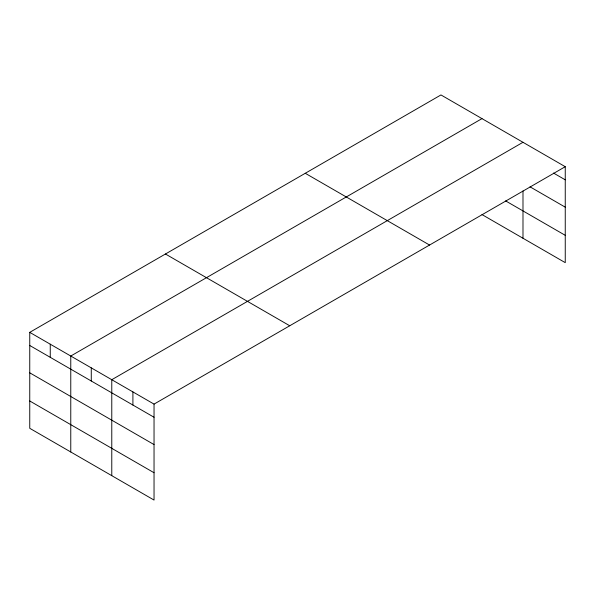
<?xml version="1.0" encoding="UTF-8"?>
<svg xmlns="http://www.w3.org/2000/svg" width="595" height="595" viewBox="0 0 595 595"><rect width="100%" height="100%" fill="white"/><g stroke="black" fill="none" stroke-linecap="round" stroke-linejoin="round"><path stroke-width="0.89" d="M29.75 332.352L154.038 404.109L154.038 500.06L29.75 428.303L29.75 332.352L440.962 94.94L565.25 166.697L565.25 262.648L481.98 214.572M481.98 118.621L70.768 356.033L70.768 451.984M522.99 142.294L111.778 379.707L111.778 475.665M154.038 404.109L565.25 166.697M553.514 173.056L565.25 179.831M530.033 186.83L565.25 207.164M505.638 200.902L565.25 235.322M305.265 173.286L429.553 245.043M165.447 254.005L289.735 325.762M29.75 345.487L154.038 417.244M29.75 372.82L154.038 444.577M29.75 400.978L154.038 472.735M522.99 190.943L522.99 238.253M132.908 391.904L132.908 405.046M91.273 367.866L91.273 381.008M50.255 344.193L50.255 357.327"/></g></svg>
